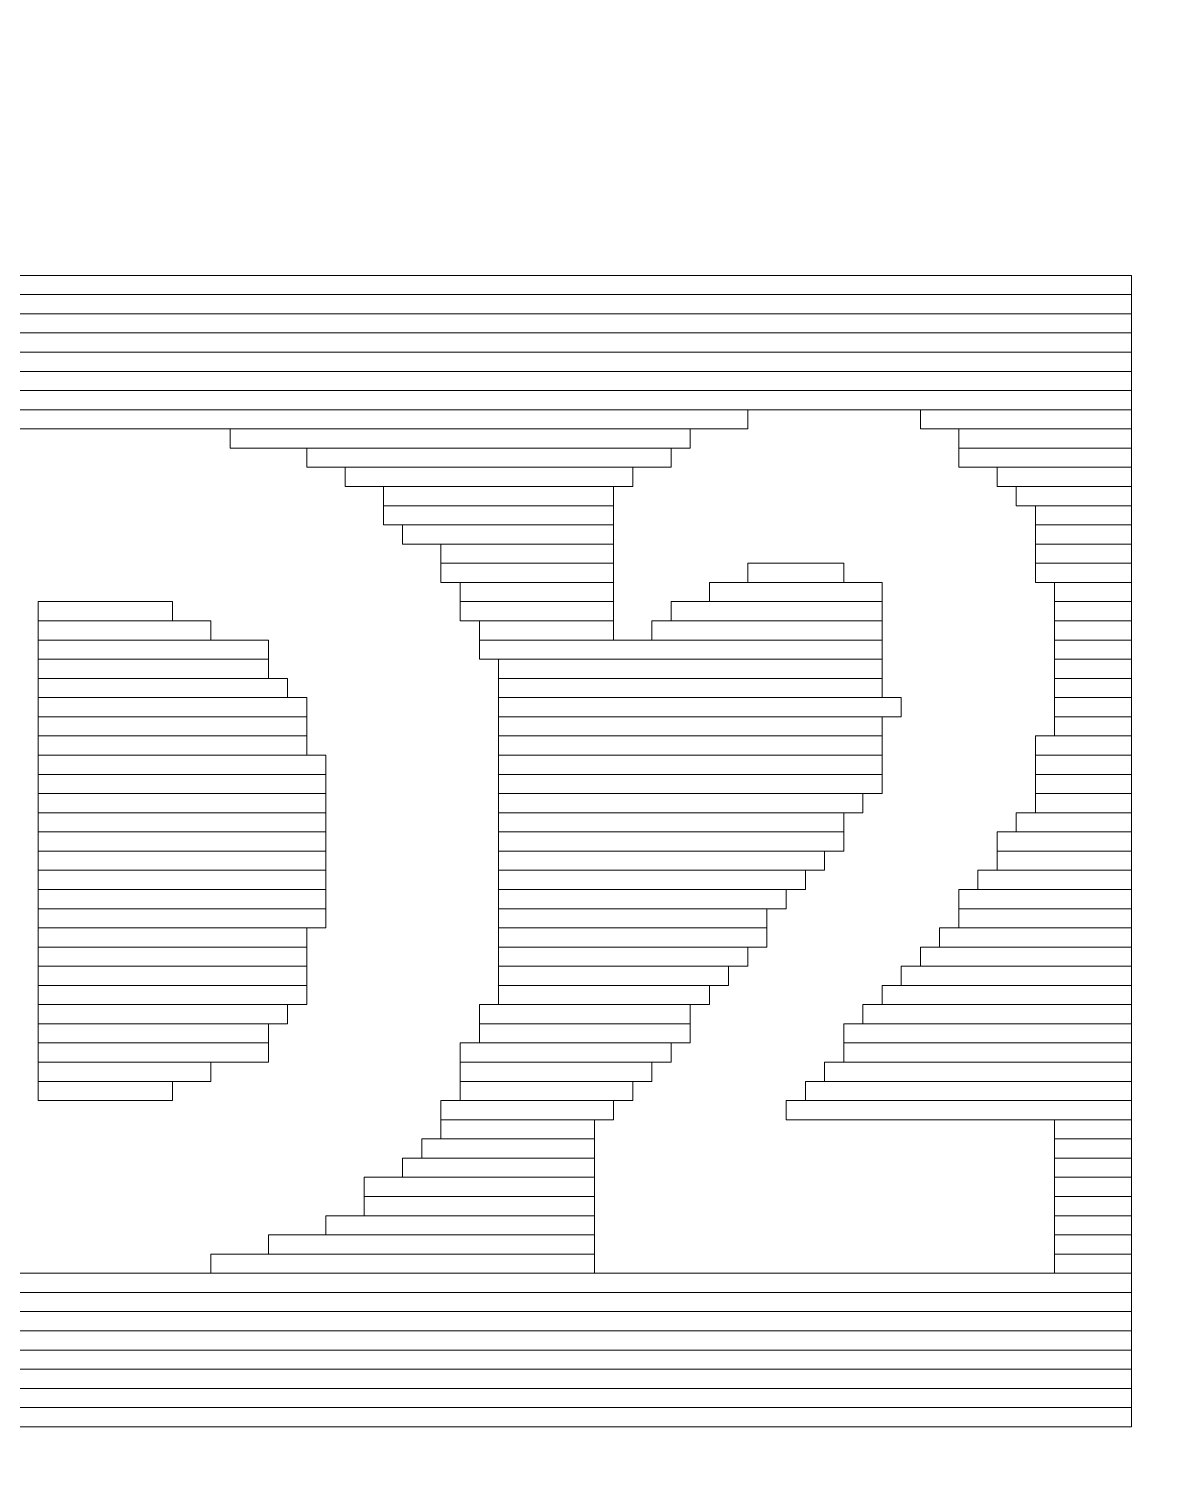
# Model space of a CAD drawing. Header units: millimetres. Extents: x -86 to 67, y -55 to 52.
# Drawn here: x -3.405 to -1.908, y -42.679 to -40.76 of the extents above; entities that cross this region are included whole.
import ezdxf

# ---------------------------------------------------------------- set-up
doc = ezdxf.new("R2010")
doc.units = ezdxf.units.MM
doc.header["$MEASUREMENT"] = 0
doc.layers.add('BG_OUTLINE', color=7, linetype='Continuous')
doc.layers.add('MA_PEN3', color=7, linetype='Continuous')

msp = doc.modelspace()

# ---------------------------------------------------------------- linework, layer by layer
at = {"layer": 'BG_OUTLINE', "color": 3, "lineweight": 9}
msp.add_open_spline([(-60.0926, 34.7331), (-60.0926, 34.7331), (63.7724, 34.7331), (63.7724, 34.7331), (63.7724, 34.7331), (64.585, 34.7336), (65.3646, 34.4113), (65.9396, 33.837), (65.9396, 33.837), (66.5146, 33.2627), (66.8379, 32.4797), (66.8384, 31.667), (66.8384, 31.667), (66.8384, 31.667), (66.8412, -52.28), (66.8412, -52.28), (66.8412, -52.28), (66.8412, -52.28), (66.8384, -52.1933), (66.8384, -52.1933), (66.8384, -52.1933), (66.8389, -53.006), (66.5166, -53.7856), (65.9424, -54.3606), (65.9424, -54.3606), (65.3681, -54.9356), (64.585, -55.2589), (63.7724, -55.2594), (63.7724, -55.2594), (63.7724, -55.2594), (-60.1869, -55.2594), (-60.1869, -55.2594), (-60.1869, -55.2594), (-60.1869, -55.2594), (-60.0853, -55.2518), (-60.0853, -55.2518), (-60.0853, -55.2518), (-60.8979, -55.2523), (-61.6775, -54.9299), (-62.2525, -54.3557), (-62.2525, -54.3557), (-62.8275, -53.7814), (-63.1508, -52.9984), (-63.1513, -52.1857), (-63.1513, -52.1857), (-63.1513, -52.1857), (-63.1587, 31.667), (-63.1587, 31.667), (-63.1587, 31.667), (-63.1592, 32.4797), (-62.8369, 33.2593), (-62.2626, 33.8343), (-62.2626, 33.8343), (-61.6883, 34.4093), (-60.9053, 34.7326), (-60.0926, 34.7331)], degree=3, knots=[0, 0, 0, 0, 0.071429, 0.071429, 0.071429, 0.071429, 0.142857, 0.142857, 0.142857, 0.142857, 0.214286, 0.214286, 0.214286, 0.214286, 0.285714, 0.285714, 0.285714, 0.285714, 0.357143, 0.357143, 0.357143, 0.357143, 0.428571, 0.428571, 0.428571, 0.428571, 0.5, 0.5, 0.5, 0.5, 0.571429, 0.571429, 0.571429, 0.571429, 0.642857, 0.642857, 0.642857, 0.642857, 0.714286, 0.714286, 0.714286, 0.714286, 0.785714, 0.785714, 0.785714, 0.785714, 0.857143, 0.857143, 0.857143, 0.857143, 0.928571, 0.928571, 0.928571, 0.928571, 1, 1, 1, 1], dxfattribs=at)
at = {"layer": 'MA_PEN3', "color": 5, "lineweight": 9}
for points in [[(-6.9993, -41.1116), (-6.9993, -41.1116), (-6.9993, -41.0862), (-6.9993, -41.0862), (-6.9993, -41.0862), (-6.9993, -41.0862), (-1.9447, -41.0862), (-1.9447, -41.0862), (-1.9447, -41.0862), (-1.9447, -41.0862), (-1.9447, -41.1116), (-1.9447, -41.1116), (-1.9447, -41.1116), (-1.9447, -41.1116), (-6.9993, -41.1116), (-6.9993, -41.1116)], [(-6.9993, -41.137), (-6.9993, -41.137), (-6.9993, -41.1116), (-6.9993, -41.1116), (-6.9993, -41.1116), (-6.9993, -41.1116), (-1.9447, -41.1116), (-1.9447, -41.1116), (-1.9447, -41.1116), (-1.9447, -41.1116), (-1.9447, -41.137), (-1.9447, -41.137), (-1.9447, -41.137), (-1.9447, -41.137), (-6.9993, -41.137), (-6.9993, -41.137)], [(-6.9993, -41.1624), (-6.9993, -41.1624), (-6.9993, -41.137), (-6.9993, -41.137), (-6.9993, -41.137), (-6.9993, -41.137), (-1.9447, -41.137), (-1.9447, -41.137), (-1.9447, -41.137), (-1.9447, -41.137), (-1.9447, -41.1624), (-1.9447, -41.1624), (-1.9447, -41.1624), (-1.9447, -41.1624), (-6.9993, -41.1624), (-6.9993, -41.1624)], [(-6.9993, -41.1878), (-6.9993, -41.1878), (-6.9993, -41.1624), (-6.9993, -41.1624), (-6.9993, -41.1624), (-6.9993, -41.1624), (-1.9447, -41.1624), (-1.9447, -41.1624), (-1.9447, -41.1624), (-1.9447, -41.1624), (-1.9447, -41.1878), (-1.9447, -41.1878), (-1.9447, -41.1878), (-1.9447, -41.1878), (-6.9993, -41.1878), (-6.9993, -41.1878)], [(-6.9993, -41.2132), (-6.9993, -41.2132), (-6.9993, -41.1878), (-6.9993, -41.1878), (-6.9993, -41.1878), (-6.9993, -41.1878), (-1.9447, -41.1878), (-1.9447, -41.1878), (-1.9447, -41.1878), (-1.9447, -41.1878), (-1.9447, -41.2132), (-1.9447, -41.2132), (-1.9447, -41.2132), (-1.9447, -41.2132), (-6.9993, -41.2132), (-6.9993, -41.2132)], [(-6.9993, -41.2386), (-6.9993, -41.2386), (-6.9993, -41.2132), (-6.9993, -41.2132), (-6.9993, -41.2132), (-6.9993, -41.2132), (-1.9447, -41.2132), (-1.9447, -41.2132), (-1.9447, -41.2132), (-1.9447, -41.2132), (-1.9447, -41.2386), (-1.9447, -41.2386), (-1.9447, -41.2386), (-1.9447, -41.2386), (-6.9993, -41.2386), (-6.9993, -41.2386)], [(-6.9993, -41.264), (-6.9993, -41.264), (-6.9993, -41.2386), (-6.9993, -41.2386), (-6.9993, -41.2386), (-6.9993, -41.2386), (-1.9447, -41.2386), (-1.9447, -41.2386), (-1.9447, -41.2386), (-1.9447, -41.2386), (-1.9447, -41.264), (-1.9447, -41.264), (-1.9447, -41.264), (-1.9447, -41.264), (-6.9993, -41.264), (-6.9993, -41.264)], [(-6.9993, -41.2894), (-6.9993, -41.2894), (-6.9993, -41.264), (-6.9993, -41.264), (-6.9993, -41.264), (-6.9993, -41.264), (-2.4527, -41.264), (-2.4527, -41.264), (-2.4527, -41.264), (-2.4527, -41.264), (-2.4527, -41.2894), (-2.4527, -41.2894), (-2.4527, -41.2894), (-2.4527, -41.2894), (-6.9993, -41.2894), (-6.9993, -41.2894)], [(-2.2241, -41.2894), (-2.2241, -41.2894), (-2.2241, -41.264), (-2.2241, -41.264), (-2.2241, -41.264), (-2.2241, -41.264), (-1.9447, -41.264), (-1.9447, -41.264), (-1.9447, -41.264), (-1.9447, -41.264), (-1.9447, -41.2894), (-1.9447, -41.2894), (-1.9447, -41.2894), (-1.9447, -41.2894), (-2.2241, -41.2894), (-2.2241, -41.2894)], [(-3.1385, -41.3148), (-3.1385, -41.3148), (-3.1385, -41.2894), (-3.1385, -41.2894), (-3.1385, -41.2894), (-3.1385, -41.2894), (-2.5289, -41.2894), (-2.5289, -41.2894), (-2.5289, -41.2894), (-2.5289, -41.2894), (-2.5289, -41.3148), (-2.5289, -41.3148), (-2.5289, -41.3148), (-2.5289, -41.3148), (-3.1385, -41.3148), (-3.1385, -41.3148)], [(-2.1733, -41.3148), (-2.1733, -41.3148), (-2.1733, -41.2894), (-2.1733, -41.2894), (-2.1733, -41.2894), (-2.1733, -41.2894), (-1.9447, -41.2894), (-1.9447, -41.2894), (-1.9447, -41.2894), (-1.9447, -41.2894), (-1.9447, -41.3148), (-1.9447, -41.3148), (-1.9447, -41.3148), (-1.9447, -41.3148), (-2.1733, -41.3148), (-2.1733, -41.3148)], [(-3.0369, -41.3402), (-3.0369, -41.3402), (-3.0369, -41.3148), (-3.0369, -41.3148), (-3.0369, -41.3148), (-3.0369, -41.3148), (-2.5543, -41.3148), (-2.5543, -41.3148), (-2.5543, -41.3148), (-2.5543, -41.3148), (-2.5543, -41.3402), (-2.5543, -41.3402), (-2.5543, -41.3402), (-2.5543, -41.3402), (-3.0369, -41.3402), (-3.0369, -41.3402)], [(-2.1733, -41.3402), (-2.1733, -41.3402), (-2.1733, -41.3148), (-2.1733, -41.3148), (-2.1733, -41.3148), (-2.1733, -41.3148), (-1.9447, -41.3148), (-1.9447, -41.3148), (-1.9447, -41.3148), (-1.9447, -41.3148), (-1.9447, -41.3402), (-1.9447, -41.3402), (-1.9447, -41.3402), (-1.9447, -41.3402), (-2.1733, -41.3402), (-2.1733, -41.3402)], [(-2.9861, -41.3656), (-2.9861, -41.3656), (-2.9861, -41.3402), (-2.9861, -41.3402), (-2.9861, -41.3402), (-2.9861, -41.3402), (-2.6051, -41.3402), (-2.6051, -41.3402), (-2.6051, -41.3402), (-2.6051, -41.3402), (-2.6051, -41.3656), (-2.6051, -41.3656), (-2.6051, -41.3656), (-2.6051, -41.3656), (-2.9861, -41.3656), (-2.9861, -41.3656)], [(-2.1225, -41.3656), (-2.1225, -41.3656), (-2.1225, -41.3402), (-2.1225, -41.3402), (-2.1225, -41.3402), (-2.1225, -41.3402), (-1.9447, -41.3402), (-1.9447, -41.3402), (-1.9447, -41.3402), (-1.9447, -41.3402), (-1.9447, -41.3656), (-1.9447, -41.3656), (-1.9447, -41.3656), (-1.9447, -41.3656), (-2.1225, -41.3656), (-2.1225, -41.3656)], [(-2.9353, -41.391), (-2.9353, -41.391), (-2.9353, -41.3656), (-2.9353, -41.3656), (-2.9353, -41.3656), (-2.9353, -41.3656), (-2.6305, -41.3656), (-2.6305, -41.3656), (-2.6305, -41.3656), (-2.6305, -41.3656), (-2.6305, -41.391), (-2.6305, -41.391), (-2.6305, -41.391), (-2.6305, -41.391), (-2.9353, -41.391), (-2.9353, -41.391)], [(-2.0971, -41.391), (-2.0971, -41.391), (-2.0971, -41.3656), (-2.0971, -41.3656), (-2.0971, -41.3656), (-2.0971, -41.3656), (-1.9447, -41.3656), (-1.9447, -41.3656), (-1.9447, -41.3656), (-1.9447, -41.3656), (-1.9447, -41.391), (-1.9447, -41.391), (-1.9447, -41.391), (-1.9447, -41.391), (-2.0971, -41.391), (-2.0971, -41.391)], [(-2.9353, -41.4164), (-2.9353, -41.4164), (-2.9353, -41.391), (-2.9353, -41.391), (-2.9353, -41.391), (-2.9353, -41.391), (-2.6305, -41.391), (-2.6305, -41.391), (-2.6305, -41.391), (-2.6305, -41.391), (-2.6305, -41.4164), (-2.6305, -41.4164), (-2.6305, -41.4164), (-2.6305, -41.4164), (-2.9353, -41.4164), (-2.9353, -41.4164)], [(-2.0717, -41.4164), (-2.0717, -41.4164), (-2.0717, -41.391), (-2.0717, -41.391), (-2.0717, -41.391), (-2.0717, -41.391), (-1.9447, -41.391), (-1.9447, -41.391), (-1.9447, -41.391), (-1.9447, -41.391), (-1.9447, -41.4164), (-1.9447, -41.4164), (-1.9447, -41.4164), (-1.9447, -41.4164), (-2.0717, -41.4164), (-2.0717, -41.4164)], [(-2.9099, -41.4418), (-2.9099, -41.4418), (-2.9099, -41.4164), (-2.9099, -41.4164), (-2.9099, -41.4164), (-2.9099, -41.4164), (-2.6305, -41.4164), (-2.6305, -41.4164), (-2.6305, -41.4164), (-2.6305, -41.4164), (-2.6305, -41.4418), (-2.6305, -41.4418), (-2.6305, -41.4418), (-2.6305, -41.4418), (-2.9099, -41.4418), (-2.9099, -41.4418)], [(-2.0717, -41.4418), (-2.0717, -41.4418), (-2.0717, -41.4164), (-2.0717, -41.4164), (-2.0717, -41.4164), (-2.0717, -41.4164), (-1.9447, -41.4164), (-1.9447, -41.4164), (-1.9447, -41.4164), (-1.9447, -41.4164), (-1.9447, -41.4418), (-1.9447, -41.4418), (-1.9447, -41.4418), (-1.9447, -41.4418), (-2.0717, -41.4418), (-2.0717, -41.4418)], [(-2.8591, -41.4672), (-2.8591, -41.4672), (-2.8591, -41.4418), (-2.8591, -41.4418), (-2.8591, -41.4418), (-2.8591, -41.4418), (-2.6305, -41.4418), (-2.6305, -41.4418), (-2.6305, -41.4418), (-2.6305, -41.4418), (-2.6305, -41.4672), (-2.6305, -41.4672), (-2.6305, -41.4672), (-2.6305, -41.4672), (-2.8591, -41.4672), (-2.8591, -41.4672)], [(-2.0717, -41.4672), (-2.0717, -41.4672), (-2.0717, -41.4418), (-2.0717, -41.4418), (-2.0717, -41.4418), (-2.0717, -41.4418), (-1.9447, -41.4418), (-1.9447, -41.4418), (-1.9447, -41.4418), (-1.9447, -41.4418), (-1.9447, -41.4672), (-1.9447, -41.4672), (-1.9447, -41.4672), (-1.9447, -41.4672), (-2.0717, -41.4672), (-2.0717, -41.4672)], [(-2.8591, -41.4926), (-2.8591, -41.4926), (-2.8591, -41.4672), (-2.8591, -41.4672), (-2.8591, -41.4672), (-2.8591, -41.4672), (-2.6305, -41.4672), (-2.6305, -41.4672), (-2.6305, -41.4672), (-2.6305, -41.4672), (-2.6305, -41.4926), (-2.6305, -41.4926), (-2.6305, -41.4926), (-2.6305, -41.4926), (-2.8591, -41.4926), (-2.8591, -41.4926)], [(-2.4527, -41.4926), (-2.4527, -41.4926), (-2.4527, -41.4672), (-2.4527, -41.4672), (-2.4527, -41.4672), (-2.4527, -41.4672), (-2.3257, -41.4672), (-2.3257, -41.4672), (-2.3257, -41.4672), (-2.3257, -41.4672), (-2.3257, -41.4926), (-2.3257, -41.4926), (-2.3257, -41.4926), (-2.3257, -41.4926), (-2.4527, -41.4926), (-2.4527, -41.4926)], [(-2.0717, -41.4926), (-2.0717, -41.4926), (-2.0717, -41.4672), (-2.0717, -41.4672), (-2.0717, -41.4672), (-2.0717, -41.4672), (-1.9447, -41.4672), (-1.9447, -41.4672), (-1.9447, -41.4672), (-1.9447, -41.4672), (-1.9447, -41.4926), (-1.9447, -41.4926), (-1.9447, -41.4926), (-1.9447, -41.4926), (-2.0717, -41.4926), (-2.0717, -41.4926)], [(-2.8337, -41.518), (-2.8337, -41.518), (-2.8337, -41.4926), (-2.8337, -41.4926), (-2.8337, -41.4926), (-2.8337, -41.4926), (-2.6305, -41.4926), (-2.6305, -41.4926), (-2.6305, -41.4926), (-2.6305, -41.4926), (-2.6305, -41.518), (-2.6305, -41.518), (-2.6305, -41.518), (-2.6305, -41.518), (-2.8337, -41.518), (-2.8337, -41.518)], [(-2.5035, -41.518), (-2.5035, -41.518), (-2.5035, -41.4926), (-2.5035, -41.4926), (-2.5035, -41.4926), (-2.5035, -41.4926), (-2.2749, -41.4926), (-2.2749, -41.4926), (-2.2749, -41.4926), (-2.2749, -41.4926), (-2.2749, -41.518), (-2.2749, -41.518), (-2.2749, -41.518), (-2.2749, -41.518), (-2.5035, -41.518), (-2.5035, -41.518)], [(-2.0463, -41.518), (-2.0463, -41.518), (-2.0463, -41.4926), (-2.0463, -41.4926), (-2.0463, -41.4926), (-2.0463, -41.4926), (-1.9447, -41.4926), (-1.9447, -41.4926), (-1.9447, -41.4926), (-1.9447, -41.4926), (-1.9447, -41.518), (-1.9447, -41.518), (-1.9447, -41.518), (-1.9447, -41.518), (-2.0463, -41.518), (-2.0463, -41.518)], [(-3.3925, -41.5434), (-3.3925, -41.5434), (-3.3925, -41.518), (-3.3925, -41.518), (-3.3925, -41.518), (-3.3925, -41.518), (-3.2147, -41.518), (-3.2147, -41.518), (-3.2147, -41.518), (-3.2147, -41.518), (-3.2147, -41.5434), (-3.2147, -41.5434), (-3.2147, -41.5434), (-3.2147, -41.5434), (-3.3925, -41.5434), (-3.3925, -41.5434)], [(-2.8337, -41.5434), (-2.8337, -41.5434), (-2.8337, -41.518), (-2.8337, -41.518), (-2.8337, -41.518), (-2.8337, -41.518), (-2.6305, -41.518), (-2.6305, -41.518), (-2.6305, -41.518), (-2.6305, -41.518), (-2.6305, -41.5434), (-2.6305, -41.5434), (-2.6305, -41.5434), (-2.6305, -41.5434), (-2.8337, -41.5434), (-2.8337, -41.5434)], [(-2.5543, -41.5434), (-2.5543, -41.5434), (-2.5543, -41.518), (-2.5543, -41.518), (-2.5543, -41.518), (-2.5543, -41.518), (-2.2749, -41.518), (-2.2749, -41.518), (-2.2749, -41.518), (-2.2749, -41.518), (-2.2749, -41.5434), (-2.2749, -41.5434), (-2.2749, -41.5434), (-2.2749, -41.5434), (-2.5543, -41.5434), (-2.5543, -41.5434)], [(-2.0463, -41.5434), (-2.0463, -41.5434), (-2.0463, -41.518), (-2.0463, -41.518), (-2.0463, -41.518), (-2.0463, -41.518), (-1.9447, -41.518), (-1.9447, -41.518), (-1.9447, -41.518), (-1.9447, -41.518), (-1.9447, -41.5434), (-1.9447, -41.5434), (-1.9447, -41.5434), (-1.9447, -41.5434), (-2.0463, -41.5434), (-2.0463, -41.5434)], [(-3.3925, -41.5688), (-3.3925, -41.5688), (-3.3925, -41.5434), (-3.3925, -41.5434), (-3.3925, -41.5434), (-3.3925, -41.5434), (-3.1639, -41.5434), (-3.1639, -41.5434), (-3.1639, -41.5434), (-3.1639, -41.5434), (-3.1639, -41.5688), (-3.1639, -41.5688), (-3.1639, -41.5688), (-3.1639, -41.5688), (-3.3925, -41.5688), (-3.3925, -41.5688)], [(-2.8083, -41.5688), (-2.8083, -41.5688), (-2.8083, -41.5434), (-2.8083, -41.5434), (-2.8083, -41.5434), (-2.8083, -41.5434), (-2.6305, -41.5434), (-2.6305, -41.5434), (-2.6305, -41.5434), (-2.6305, -41.5434), (-2.6305, -41.5688), (-2.6305, -41.5688), (-2.6305, -41.5688), (-2.6305, -41.5688), (-2.8083, -41.5688), (-2.8083, -41.5688)], [(-2.5797, -41.5688), (-2.5797, -41.5688), (-2.5797, -41.5434), (-2.5797, -41.5434), (-2.5797, -41.5434), (-2.5797, -41.5434), (-2.2749, -41.5434), (-2.2749, -41.5434), (-2.2749, -41.5434), (-2.2749, -41.5434), (-2.2749, -41.5688), (-2.2749, -41.5688), (-2.2749, -41.5688), (-2.2749, -41.5688), (-2.5797, -41.5688), (-2.5797, -41.5688)], [(-2.0463, -41.5688), (-2.0463, -41.5688), (-2.0463, -41.5434), (-2.0463, -41.5434), (-2.0463, -41.5434), (-2.0463, -41.5434), (-1.9447, -41.5434), (-1.9447, -41.5434), (-1.9447, -41.5434), (-1.9447, -41.5434), (-1.9447, -41.5688), (-1.9447, -41.5688), (-1.9447, -41.5688), (-1.9447, -41.5688), (-2.0463, -41.5688), (-2.0463, -41.5688)], [(-3.3925, -41.5942), (-3.3925, -41.5942), (-3.3925, -41.5688), (-3.3925, -41.5688), (-3.3925, -41.5688), (-3.3925, -41.5688), (-3.0877, -41.5688), (-3.0877, -41.5688), (-3.0877, -41.5688), (-3.0877, -41.5688), (-3.0877, -41.5942), (-3.0877, -41.5942), (-3.0877, -41.5942), (-3.0877, -41.5942), (-3.3925, -41.5942), (-3.3925, -41.5942)], [(-2.8083, -41.5942), (-2.8083, -41.5942), (-2.8083, -41.5688), (-2.8083, -41.5688), (-2.8083, -41.5688), (-2.8083, -41.5688), (-2.2749, -41.5688), (-2.2749, -41.5688), (-2.2749, -41.5688), (-2.2749, -41.5688), (-2.2749, -41.5942), (-2.2749, -41.5942), (-2.2749, -41.5942), (-2.2749, -41.5942), (-2.8083, -41.5942), (-2.8083, -41.5942)], [(-2.0463, -41.5942), (-2.0463, -41.5942), (-2.0463, -41.5688), (-2.0463, -41.5688), (-2.0463, -41.5688), (-2.0463, -41.5688), (-1.9447, -41.5688), (-1.9447, -41.5688), (-1.9447, -41.5688), (-1.9447, -41.5688), (-1.9447, -41.5942), (-1.9447, -41.5942), (-1.9447, -41.5942), (-1.9447, -41.5942), (-2.0463, -41.5942), (-2.0463, -41.5942)], [(-3.3925, -41.6196), (-3.3925, -41.6196), (-3.3925, -41.5942), (-3.3925, -41.5942), (-3.3925, -41.5942), (-3.3925, -41.5942), (-3.0877, -41.5942), (-3.0877, -41.5942), (-3.0877, -41.5942), (-3.0877, -41.5942), (-3.0877, -41.6196), (-3.0877, -41.6196), (-3.0877, -41.6196), (-3.0877, -41.6196), (-3.3925, -41.6196), (-3.3925, -41.6196)], [(-2.7829, -41.6196), (-2.7829, -41.6196), (-2.7829, -41.5942), (-2.7829, -41.5942), (-2.7829, -41.5942), (-2.7829, -41.5942), (-2.2749, -41.5942), (-2.2749, -41.5942), (-2.2749, -41.5942), (-2.2749, -41.5942), (-2.2749, -41.6196), (-2.2749, -41.6196), (-2.2749, -41.6196), (-2.2749, -41.6196), (-2.7829, -41.6196), (-2.7829, -41.6196)], [(-2.0463, -41.6196), (-2.0463, -41.6196), (-2.0463, -41.5942), (-2.0463, -41.5942), (-2.0463, -41.5942), (-2.0463, -41.5942), (-1.9447, -41.5942), (-1.9447, -41.5942), (-1.9447, -41.5942), (-1.9447, -41.5942), (-1.9447, -41.6196), (-1.9447, -41.6196), (-1.9447, -41.6196), (-1.9447, -41.6196), (-2.0463, -41.6196), (-2.0463, -41.6196)], [(-3.3925, -41.645), (-3.3925, -41.645), (-3.3925, -41.6196), (-3.3925, -41.6196), (-3.3925, -41.6196), (-3.3925, -41.6196), (-3.0623, -41.6196), (-3.0623, -41.6196), (-3.0623, -41.6196), (-3.0623, -41.6196), (-3.0623, -41.645), (-3.0623, -41.645), (-3.0623, -41.645), (-3.0623, -41.645), (-3.3925, -41.645), (-3.3925, -41.645)], [(-2.7829, -41.645), (-2.7829, -41.645), (-2.7829, -41.6196), (-2.7829, -41.6196), (-2.7829, -41.6196), (-2.7829, -41.6196), (-2.2749, -41.6196), (-2.2749, -41.6196), (-2.2749, -41.6196), (-2.2749, -41.6196), (-2.2749, -41.645), (-2.2749, -41.645), (-2.2749, -41.645), (-2.2749, -41.645), (-2.7829, -41.645), (-2.7829, -41.645)], [(-2.0463, -41.645), (-2.0463, -41.645), (-2.0463, -41.6196), (-2.0463, -41.6196), (-2.0463, -41.6196), (-2.0463, -41.6196), (-1.9447, -41.6196), (-1.9447, -41.6196), (-1.9447, -41.6196), (-1.9447, -41.6196), (-1.9447, -41.645), (-1.9447, -41.645), (-1.9447, -41.645), (-1.9447, -41.645), (-2.0463, -41.645), (-2.0463, -41.645)], [(-3.3925, -41.6704), (-3.3925, -41.6704), (-3.3925, -41.645), (-3.3925, -41.645), (-3.3925, -41.645), (-3.3925, -41.645), (-3.0369, -41.645), (-3.0369, -41.645), (-3.0369, -41.645), (-3.0369, -41.645), (-3.0369, -41.6704), (-3.0369, -41.6704), (-3.0369, -41.6704), (-3.0369, -41.6704), (-3.3925, -41.6704), (-3.3925, -41.6704)], [(-2.7829, -41.6704), (-2.7829, -41.6704), (-2.7829, -41.645), (-2.7829, -41.645), (-2.7829, -41.645), (-2.7829, -41.645), (-2.2495, -41.645), (-2.2495, -41.645), (-2.2495, -41.645), (-2.2495, -41.645), (-2.2495, -41.6704), (-2.2495, -41.6704), (-2.2495, -41.6704), (-2.2495, -41.6704), (-2.7829, -41.6704), (-2.7829, -41.6704)], [(-2.0463, -41.6704), (-2.0463, -41.6704), (-2.0463, -41.645), (-2.0463, -41.645), (-2.0463, -41.645), (-2.0463, -41.645), (-1.9447, -41.645), (-1.9447, -41.645), (-1.9447, -41.645), (-1.9447, -41.645), (-1.9447, -41.6704), (-1.9447, -41.6704), (-1.9447, -41.6704), (-1.9447, -41.6704), (-2.0463, -41.6704), (-2.0463, -41.6704)], [(-3.3925, -41.6958), (-3.3925, -41.6958), (-3.3925, -41.6704), (-3.3925, -41.6704), (-3.3925, -41.6704), (-3.3925, -41.6704), (-3.0369, -41.6704), (-3.0369, -41.6704), (-3.0369, -41.6704), (-3.0369, -41.6704), (-3.0369, -41.6958), (-3.0369, -41.6958), (-3.0369, -41.6958), (-3.0369, -41.6958), (-3.3925, -41.6958), (-3.3925, -41.6958)], [(-2.7829, -41.6958), (-2.7829, -41.6958), (-2.7829, -41.6704), (-2.7829, -41.6704), (-2.7829, -41.6704), (-2.7829, -41.6704), (-2.2749, -41.6704), (-2.2749, -41.6704), (-2.2749, -41.6704), (-2.2749, -41.6704), (-2.2749, -41.6958), (-2.2749, -41.6958), (-2.2749, -41.6958), (-2.2749, -41.6958), (-2.7829, -41.6958), (-2.7829, -41.6958)], [(-2.0463, -41.6958), (-2.0463, -41.6958), (-2.0463, -41.6704), (-2.0463, -41.6704), (-2.0463, -41.6704), (-2.0463, -41.6704), (-1.9447, -41.6704), (-1.9447, -41.6704), (-1.9447, -41.6704), (-1.9447, -41.6704), (-1.9447, -41.6958), (-1.9447, -41.6958), (-1.9447, -41.6958), (-1.9447, -41.6958), (-2.0463, -41.6958), (-2.0463, -41.6958)], [(-3.3925, -41.7212), (-3.3925, -41.7212), (-3.3925, -41.6958), (-3.3925, -41.6958), (-3.3925, -41.6958), (-3.3925, -41.6958), (-3.0369, -41.6958), (-3.0369, -41.6958), (-3.0369, -41.6958), (-3.0369, -41.6958), (-3.0369, -41.7212), (-3.0369, -41.7212), (-3.0369, -41.7212), (-3.0369, -41.7212), (-3.3925, -41.7212), (-3.3925, -41.7212)], [(-2.7829, -41.7212), (-2.7829, -41.7212), (-2.7829, -41.6958), (-2.7829, -41.6958), (-2.7829, -41.6958), (-2.7829, -41.6958), (-2.2749, -41.6958), (-2.2749, -41.6958), (-2.2749, -41.6958), (-2.2749, -41.6958), (-2.2749, -41.7212), (-2.2749, -41.7212), (-2.2749, -41.7212), (-2.2749, -41.7212), (-2.7829, -41.7212), (-2.7829, -41.7212)], [(-2.0717, -41.7212), (-2.0717, -41.7212), (-2.0717, -41.6958), (-2.0717, -41.6958), (-2.0717, -41.6958), (-2.0717, -41.6958), (-1.9447, -41.6958), (-1.9447, -41.6958), (-1.9447, -41.6958), (-1.9447, -41.6958), (-1.9447, -41.7212), (-1.9447, -41.7212), (-1.9447, -41.7212), (-1.9447, -41.7212), (-2.0717, -41.7212), (-2.0717, -41.7212)], [(-3.3925, -41.7466), (-3.3925, -41.7466), (-3.3925, -41.7212), (-3.3925, -41.7212), (-3.3925, -41.7212), (-3.3925, -41.7212), (-3.0115, -41.7212), (-3.0115, -41.7212), (-3.0115, -41.7212), (-3.0115, -41.7212), (-3.0115, -41.7466), (-3.0115, -41.7466), (-3.0115, -41.7466), (-3.0115, -41.7466), (-3.3925, -41.7466), (-3.3925, -41.7466)], [(-2.7829, -41.7466), (-2.7829, -41.7466), (-2.7829, -41.7212), (-2.7829, -41.7212), (-2.7829, -41.7212), (-2.7829, -41.7212), (-2.2749, -41.7212), (-2.2749, -41.7212), (-2.2749, -41.7212), (-2.2749, -41.7212), (-2.2749, -41.7466), (-2.2749, -41.7466), (-2.2749, -41.7466), (-2.2749, -41.7466), (-2.7829, -41.7466), (-2.7829, -41.7466)], [(-2.0717, -41.7466), (-2.0717, -41.7466), (-2.0717, -41.7212), (-2.0717, -41.7212), (-2.0717, -41.7212), (-2.0717, -41.7212), (-1.9447, -41.7212), (-1.9447, -41.7212), (-1.9447, -41.7212), (-1.9447, -41.7212), (-1.9447, -41.7466), (-1.9447, -41.7466), (-1.9447, -41.7466), (-1.9447, -41.7466), (-2.0717, -41.7466), (-2.0717, -41.7466)], [(-3.3925, -41.772), (-3.3925, -41.772), (-3.3925, -41.7466), (-3.3925, -41.7466), (-3.3925, -41.7466), (-3.3925, -41.7466), (-3.0115, -41.7466), (-3.0115, -41.7466), (-3.0115, -41.7466), (-3.0115, -41.7466), (-3.0115, -41.772), (-3.0115, -41.772), (-3.0115, -41.772), (-3.0115, -41.772), (-3.3925, -41.772), (-3.3925, -41.772)], [(-2.7829, -41.772), (-2.7829, -41.772), (-2.7829, -41.7466), (-2.7829, -41.7466), (-2.7829, -41.7466), (-2.7829, -41.7466), (-2.2749, -41.7466), (-2.2749, -41.7466), (-2.2749, -41.7466), (-2.2749, -41.7466), (-2.2749, -41.772), (-2.2749, -41.772), (-2.2749, -41.772), (-2.2749, -41.772), (-2.7829, -41.772), (-2.7829, -41.772)], [(-2.0717, -41.772), (-2.0717, -41.772), (-2.0717, -41.7466), (-2.0717, -41.7466), (-2.0717, -41.7466), (-2.0717, -41.7466), (-1.9447, -41.7466), (-1.9447, -41.7466), (-1.9447, -41.7466), (-1.9447, -41.7466), (-1.9447, -41.772), (-1.9447, -41.772), (-1.9447, -41.772), (-1.9447, -41.772), (-2.0717, -41.772), (-2.0717, -41.772)], [(-3.3925, -41.7974), (-3.3925, -41.7974), (-3.3925, -41.772), (-3.3925, -41.772), (-3.3925, -41.772), (-3.3925, -41.772), (-3.0115, -41.772), (-3.0115, -41.772), (-3.0115, -41.772), (-3.0115, -41.772), (-3.0115, -41.7974), (-3.0115, -41.7974), (-3.0115, -41.7974), (-3.0115, -41.7974), (-3.3925, -41.7974), (-3.3925, -41.7974)], [(-2.7829, -41.7974), (-2.7829, -41.7974), (-2.7829, -41.772), (-2.7829, -41.772), (-2.7829, -41.772), (-2.7829, -41.772), (-2.3003, -41.772), (-2.3003, -41.772), (-2.3003, -41.772), (-2.3003, -41.772), (-2.3003, -41.7974), (-2.3003, -41.7974), (-2.3003, -41.7974), (-2.3003, -41.7974), (-2.7829, -41.7974), (-2.7829, -41.7974)], [(-2.0717, -41.7974), (-2.0717, -41.7974), (-2.0717, -41.772), (-2.0717, -41.772), (-2.0717, -41.772), (-2.0717, -41.772), (-1.9447, -41.772), (-1.9447, -41.772), (-1.9447, -41.772), (-1.9447, -41.772), (-1.9447, -41.7974), (-1.9447, -41.7974), (-1.9447, -41.7974), (-1.9447, -41.7974), (-2.0717, -41.7974), (-2.0717, -41.7974)], [(-3.3925, -41.8228), (-3.3925, -41.8228), (-3.3925, -41.7974), (-3.3925, -41.7974), (-3.3925, -41.7974), (-3.3925, -41.7974), (-3.0115, -41.7974), (-3.0115, -41.7974), (-3.0115, -41.7974), (-3.0115, -41.7974), (-3.0115, -41.8228), (-3.0115, -41.8228), (-3.0115, -41.8228), (-3.0115, -41.8228), (-3.3925, -41.8228), (-3.3925, -41.8228)], [(-2.7829, -41.8228), (-2.7829, -41.8228), (-2.7829, -41.7974), (-2.7829, -41.7974), (-2.7829, -41.7974), (-2.7829, -41.7974), (-2.3257, -41.7974), (-2.3257, -41.7974), (-2.3257, -41.7974), (-2.3257, -41.7974), (-2.3257, -41.8228), (-2.3257, -41.8228), (-2.3257, -41.8228), (-2.3257, -41.8228), (-2.7829, -41.8228), (-2.7829, -41.8228)], [(-2.0971, -41.8228), (-2.0971, -41.8228), (-2.0971, -41.7974), (-2.0971, -41.7974), (-2.0971, -41.7974), (-2.0971, -41.7974), (-1.9447, -41.7974), (-1.9447, -41.7974), (-1.9447, -41.7974), (-1.9447, -41.7974), (-1.9447, -41.8228), (-1.9447, -41.8228), (-1.9447, -41.8228), (-1.9447, -41.8228), (-2.0971, -41.8228), (-2.0971, -41.8228)], [(-3.3925, -41.8482), (-3.3925, -41.8482), (-3.3925, -41.8228), (-3.3925, -41.8228), (-3.3925, -41.8228), (-3.3925, -41.8228), (-3.0115, -41.8228), (-3.0115, -41.8228), (-3.0115, -41.8228), (-3.0115, -41.8228), (-3.0115, -41.8482), (-3.0115, -41.8482), (-3.0115, -41.8482), (-3.0115, -41.8482), (-3.3925, -41.8482), (-3.3925, -41.8482)], [(-2.7829, -41.8482), (-2.7829, -41.8482), (-2.7829, -41.8228), (-2.7829, -41.8228), (-2.7829, -41.8228), (-2.7829, -41.8228), (-2.3257, -41.8228), (-2.3257, -41.8228), (-2.3257, -41.8228), (-2.3257, -41.8228), (-2.3257, -41.8482), (-2.3257, -41.8482), (-2.3257, -41.8482), (-2.3257, -41.8482), (-2.7829, -41.8482), (-2.7829, -41.8482)], [(-2.1225, -41.8482), (-2.1225, -41.8482), (-2.1225, -41.8228), (-2.1225, -41.8228), (-2.1225, -41.8228), (-2.1225, -41.8228), (-1.9447, -41.8228), (-1.9447, -41.8228), (-1.9447, -41.8228), (-1.9447, -41.8228), (-1.9447, -41.8482), (-1.9447, -41.8482), (-1.9447, -41.8482), (-1.9447, -41.8482), (-2.1225, -41.8482), (-2.1225, -41.8482)], [(-3.3925, -41.8736), (-3.3925, -41.8736), (-3.3925, -41.8482), (-3.3925, -41.8482), (-3.3925, -41.8482), (-3.3925, -41.8482), (-3.0115, -41.8482), (-3.0115, -41.8482), (-3.0115, -41.8482), (-3.0115, -41.8482), (-3.0115, -41.8736), (-3.0115, -41.8736), (-3.0115, -41.8736), (-3.0115, -41.8736), (-3.3925, -41.8736), (-3.3925, -41.8736)], [(-2.7829, -41.8736), (-2.7829, -41.8736), (-2.7829, -41.8482), (-2.7829, -41.8482), (-2.7829, -41.8482), (-2.7829, -41.8482), (-2.3511, -41.8482), (-2.3511, -41.8482), (-2.3511, -41.8482), (-2.3511, -41.8482), (-2.3511, -41.8736), (-2.3511, -41.8736), (-2.3511, -41.8736), (-2.3511, -41.8736), (-2.7829, -41.8736), (-2.7829, -41.8736)], [(-2.1225, -41.8736), (-2.1225, -41.8736), (-2.1225, -41.8482), (-2.1225, -41.8482), (-2.1225, -41.8482), (-2.1225, -41.8482), (-1.9447, -41.8482), (-1.9447, -41.8482), (-1.9447, -41.8482), (-1.9447, -41.8482), (-1.9447, -41.8736), (-1.9447, -41.8736), (-1.9447, -41.8736), (-1.9447, -41.8736), (-2.1225, -41.8736), (-2.1225, -41.8736)], [(-3.3925, -41.899), (-3.3925, -41.899), (-3.3925, -41.8736), (-3.3925, -41.8736), (-3.3925, -41.8736), (-3.3925, -41.8736), (-3.0115, -41.8736), (-3.0115, -41.8736), (-3.0115, -41.8736), (-3.0115, -41.8736), (-3.0115, -41.899), (-3.0115, -41.899), (-3.0115, -41.899), (-3.0115, -41.899), (-3.3925, -41.899), (-3.3925, -41.899)], [(-2.7829, -41.899), (-2.7829, -41.899), (-2.7829, -41.8736), (-2.7829, -41.8736), (-2.7829, -41.8736), (-2.7829, -41.8736), (-2.3765, -41.8736), (-2.3765, -41.8736), (-2.3765, -41.8736), (-2.3765, -41.8736), (-2.3765, -41.899), (-2.3765, -41.899), (-2.3765, -41.899), (-2.3765, -41.899), (-2.7829, -41.899), (-2.7829, -41.899)], [(-2.1479, -41.899), (-2.1479, -41.899), (-2.1479, -41.8736), (-2.1479, -41.8736), (-2.1479, -41.8736), (-2.1479, -41.8736), (-1.9447, -41.8736), (-1.9447, -41.8736), (-1.9447, -41.8736), (-1.9447, -41.8736), (-1.9447, -41.899), (-1.9447, -41.899), (-1.9447, -41.899), (-1.9447, -41.899), (-2.1479, -41.899), (-2.1479, -41.899)], [(-3.3925, -41.9244), (-3.3925, -41.9244), (-3.3925, -41.899), (-3.3925, -41.899), (-3.3925, -41.899), (-3.3925, -41.899), (-3.0115, -41.899), (-3.0115, -41.899), (-3.0115, -41.899), (-3.0115, -41.899), (-3.0115, -41.9244), (-3.0115, -41.9244), (-3.0115, -41.9244), (-3.0115, -41.9244), (-3.3925, -41.9244), (-3.3925, -41.9244)], [(-2.7829, -41.9244), (-2.7829, -41.9244), (-2.7829, -41.899), (-2.7829, -41.899), (-2.7829, -41.899), (-2.7829, -41.899), (-2.4019, -41.899), (-2.4019, -41.899), (-2.4019, -41.899), (-2.4019, -41.899), (-2.4019, -41.9244), (-2.4019, -41.9244), (-2.4019, -41.9244), (-2.4019, -41.9244), (-2.7829, -41.9244), (-2.7829, -41.9244)], [(-2.1733, -41.9244), (-2.1733, -41.9244), (-2.1733, -41.899), (-2.1733, -41.899), (-2.1733, -41.899), (-2.1733, -41.899), (-1.9447, -41.899), (-1.9447, -41.899), (-1.9447, -41.899), (-1.9447, -41.899), (-1.9447, -41.9244), (-1.9447, -41.9244), (-1.9447, -41.9244), (-1.9447, -41.9244), (-2.1733, -41.9244), (-2.1733, -41.9244)], [(-3.3925, -41.9498), (-3.3925, -41.9498), (-3.3925, -41.9244), (-3.3925, -41.9244), (-3.3925, -41.9244), (-3.3925, -41.9244), (-3.0115, -41.9244), (-3.0115, -41.9244), (-3.0115, -41.9244), (-3.0115, -41.9244), (-3.0115, -41.9498), (-3.0115, -41.9498), (-3.0115, -41.9498), (-3.0115, -41.9498), (-3.3925, -41.9498), (-3.3925, -41.9498)], [(-2.7829, -41.9498), (-2.7829, -41.9498), (-2.7829, -41.9244), (-2.7829, -41.9244), (-2.7829, -41.9244), (-2.7829, -41.9244), (-2.4273, -41.9244), (-2.4273, -41.9244), (-2.4273, -41.9244), (-2.4273, -41.9244), (-2.4273, -41.9498), (-2.4273, -41.9498), (-2.4273, -41.9498), (-2.4273, -41.9498), (-2.7829, -41.9498), (-2.7829, -41.9498)], [(-2.1733, -41.9498), (-2.1733, -41.9498), (-2.1733, -41.9244), (-2.1733, -41.9244), (-2.1733, -41.9244), (-2.1733, -41.9244), (-1.9447, -41.9244), (-1.9447, -41.9244), (-1.9447, -41.9244), (-1.9447, -41.9244), (-1.9447, -41.9498), (-1.9447, -41.9498), (-1.9447, -41.9498), (-1.9447, -41.9498), (-2.1733, -41.9498), (-2.1733, -41.9498)], [(-3.3925, -41.9752), (-3.3925, -41.9752), (-3.3925, -41.9498), (-3.3925, -41.9498), (-3.3925, -41.9498), (-3.3925, -41.9498), (-3.0369, -41.9498), (-3.0369, -41.9498), (-3.0369, -41.9498), (-3.0369, -41.9498), (-3.0369, -41.9752), (-3.0369, -41.9752), (-3.0369, -41.9752), (-3.0369, -41.9752), (-3.3925, -41.9752), (-3.3925, -41.9752)], [(-2.7829, -41.9752), (-2.7829, -41.9752), (-2.7829, -41.9498), (-2.7829, -41.9498), (-2.7829, -41.9498), (-2.7829, -41.9498), (-2.4273, -41.9498), (-2.4273, -41.9498), (-2.4273, -41.9498), (-2.4273, -41.9498), (-2.4273, -41.9752), (-2.4273, -41.9752), (-2.4273, -41.9752), (-2.4273, -41.9752), (-2.7829, -41.9752), (-2.7829, -41.9752)], [(-2.1987, -41.9752), (-2.1987, -41.9752), (-2.1987, -41.9498), (-2.1987, -41.9498), (-2.1987, -41.9498), (-2.1987, -41.9498), (-1.9447, -41.9498), (-1.9447, -41.9498), (-1.9447, -41.9498), (-1.9447, -41.9498), (-1.9447, -41.9752), (-1.9447, -41.9752), (-1.9447, -41.9752), (-1.9447, -41.9752), (-2.1987, -41.9752), (-2.1987, -41.9752)], [(-3.3925, -42.0006), (-3.3925, -42.0006), (-3.3925, -41.9752), (-3.3925, -41.9752), (-3.3925, -41.9752), (-3.3925, -41.9752), (-3.0369, -41.9752), (-3.0369, -41.9752), (-3.0369, -41.9752), (-3.0369, -41.9752), (-3.0369, -42.0006), (-3.0369, -42.0006), (-3.0369, -42.0006), (-3.0369, -42.0006), (-3.3925, -42.0006), (-3.3925, -42.0006)], [(-2.7829, -42.0006), (-2.7829, -42.0006), (-2.7829, -41.9752), (-2.7829, -41.9752), (-2.7829, -41.9752), (-2.7829, -41.9752), (-2.4527, -41.9752), (-2.4527, -41.9752), (-2.4527, -41.9752), (-2.4527, -41.9752), (-2.4527, -42.0006), (-2.4527, -42.0006), (-2.4527, -42.0006), (-2.4527, -42.0006), (-2.7829, -42.0006), (-2.7829, -42.0006)], [(-2.2241, -42.0006), (-2.2241, -42.0006), (-2.2241, -41.9752), (-2.2241, -41.9752), (-2.2241, -41.9752), (-2.2241, -41.9752), (-1.9447, -41.9752), (-1.9447, -41.9752), (-1.9447, -41.9752), (-1.9447, -41.9752), (-1.9447, -42.0006), (-1.9447, -42.0006), (-1.9447, -42.0006), (-1.9447, -42.0006), (-2.2241, -42.0006), (-2.2241, -42.0006)], [(-3.3925, -42.026), (-3.3925, -42.026), (-3.3925, -42.0006), (-3.3925, -42.0006), (-3.3925, -42.0006), (-3.3925, -42.0006), (-3.0369, -42.0006), (-3.0369, -42.0006), (-3.0369, -42.0006), (-3.0369, -42.0006), (-3.0369, -42.026), (-3.0369, -42.026), (-3.0369, -42.026), (-3.0369, -42.026), (-3.3925, -42.026), (-3.3925, -42.026)], [(-2.7829, -42.026), (-2.7829, -42.026), (-2.7829, -42.0006), (-2.7829, -42.0006), (-2.7829, -42.0006), (-2.7829, -42.0006), (-2.4781, -42.0006), (-2.4781, -42.0006), (-2.4781, -42.0006), (-2.4781, -42.0006), (-2.4781, -42.026), (-2.4781, -42.026), (-2.4781, -42.026), (-2.4781, -42.026), (-2.7829, -42.026), (-2.7829, -42.026)], [(-2.2495, -42.026), (-2.2495, -42.026), (-2.2495, -42.0006), (-2.2495, -42.0006), (-2.2495, -42.0006), (-2.2495, -42.0006), (-1.9447, -42.0006), (-1.9447, -42.0006), (-1.9447, -42.0006), (-1.9447, -42.0006), (-1.9447, -42.026), (-1.9447, -42.026), (-1.9447, -42.026), (-1.9447, -42.026), (-2.2495, -42.026), (-2.2495, -42.026)], [(-3.3925, -42.0514), (-3.3925, -42.0514), (-3.3925, -42.026), (-3.3925, -42.026), (-3.3925, -42.026), (-3.3925, -42.026), (-3.0369, -42.026), (-3.0369, -42.026), (-3.0369, -42.026), (-3.0369, -42.026), (-3.0369, -42.0514), (-3.0369, -42.0514), (-3.0369, -42.0514), (-3.0369, -42.0514), (-3.3925, -42.0514), (-3.3925, -42.0514)], [(-2.7829, -42.0514), (-2.7829, -42.0514), (-2.7829, -42.026), (-2.7829, -42.026), (-2.7829, -42.026), (-2.7829, -42.026), (-2.5035, -42.026), (-2.5035, -42.026), (-2.5035, -42.026), (-2.5035, -42.026), (-2.5035, -42.0514), (-2.5035, -42.0514), (-2.5035, -42.0514), (-2.5035, -42.0514), (-2.7829, -42.0514), (-2.7829, -42.0514)], [(-2.2749, -42.0514), (-2.2749, -42.0514), (-2.2749, -42.026), (-2.2749, -42.026), (-2.2749, -42.026), (-2.2749, -42.026), (-1.9447, -42.026), (-1.9447, -42.026), (-1.9447, -42.026), (-1.9447, -42.026), (-1.9447, -42.0514), (-1.9447, -42.0514), (-1.9447, -42.0514), (-1.9447, -42.0514), (-2.2749, -42.0514), (-2.2749, -42.0514)], [(-3.3925, -42.0768), (-3.3925, -42.0768), (-3.3925, -42.0514), (-3.3925, -42.0514), (-3.3925, -42.0514), (-3.3925, -42.0514), (-3.0623, -42.0514), (-3.0623, -42.0514), (-3.0623, -42.0514), (-3.0623, -42.0514), (-3.0623, -42.0768), (-3.0623, -42.0768), (-3.0623, -42.0768), (-3.0623, -42.0768), (-3.3925, -42.0768), (-3.3925, -42.0768)], [(-2.8083, -42.0768), (-2.8083, -42.0768), (-2.8083, -42.0514), (-2.8083, -42.0514), (-2.8083, -42.0514), (-2.8083, -42.0514), (-2.5289, -42.0514), (-2.5289, -42.0514), (-2.5289, -42.0514), (-2.5289, -42.0514), (-2.5289, -42.0768), (-2.5289, -42.0768), (-2.5289, -42.0768), (-2.5289, -42.0768), (-2.8083, -42.0768), (-2.8083, -42.0768)], [(-2.3003, -42.0768), (-2.3003, -42.0768), (-2.3003, -42.0514), (-2.3003, -42.0514), (-2.3003, -42.0514), (-2.3003, -42.0514), (-1.9447, -42.0514), (-1.9447, -42.0514), (-1.9447, -42.0514), (-1.9447, -42.0514), (-1.9447, -42.0768), (-1.9447, -42.0768), (-1.9447, -42.0768), (-1.9447, -42.0768), (-2.3003, -42.0768), (-2.3003, -42.0768)], [(-3.3925, -42.1022), (-3.3925, -42.1022), (-3.3925, -42.0768), (-3.3925, -42.0768), (-3.3925, -42.0768), (-3.3925, -42.0768), (-3.0877, -42.0768), (-3.0877, -42.0768), (-3.0877, -42.0768), (-3.0877, -42.0768), (-3.0877, -42.1022), (-3.0877, -42.1022), (-3.0877, -42.1022), (-3.0877, -42.1022), (-3.3925, -42.1022), (-3.3925, -42.1022)], [(-2.8083, -42.1022), (-2.8083, -42.1022), (-2.8083, -42.0768), (-2.8083, -42.0768), (-2.8083, -42.0768), (-2.8083, -42.0768), (-2.5289, -42.0768), (-2.5289, -42.0768), (-2.5289, -42.0768), (-2.5289, -42.0768), (-2.5289, -42.1022), (-2.5289, -42.1022), (-2.5289, -42.1022), (-2.5289, -42.1022), (-2.8083, -42.1022), (-2.8083, -42.1022)], [(-2.3257, -42.1022), (-2.3257, -42.1022), (-2.3257, -42.0768), (-2.3257, -42.0768), (-2.3257, -42.0768), (-2.3257, -42.0768), (-1.9447, -42.0768), (-1.9447, -42.0768), (-1.9447, -42.0768), (-1.9447, -42.0768), (-1.9447, -42.1022), (-1.9447, -42.1022), (-1.9447, -42.1022), (-1.9447, -42.1022), (-2.3257, -42.1022), (-2.3257, -42.1022)], [(-3.3925, -42.1276), (-3.3925, -42.1276), (-3.3925, -42.1022), (-3.3925, -42.1022), (-3.3925, -42.1022), (-3.3925, -42.1022), (-3.0877, -42.1022), (-3.0877, -42.1022), (-3.0877, -42.1022), (-3.0877, -42.1022), (-3.0877, -42.1276), (-3.0877, -42.1276), (-3.0877, -42.1276), (-3.0877, -42.1276), (-3.3925, -42.1276), (-3.3925, -42.1276)], [(-2.8337, -42.1276), (-2.8337, -42.1276), (-2.8337, -42.1022), (-2.8337, -42.1022), (-2.8337, -42.1022), (-2.8337, -42.1022), (-2.5543, -42.1022), (-2.5543, -42.1022), (-2.5543, -42.1022), (-2.5543, -42.1022), (-2.5543, -42.1276), (-2.5543, -42.1276), (-2.5543, -42.1276), (-2.5543, -42.1276), (-2.8337, -42.1276), (-2.8337, -42.1276)], [(-2.3257, -42.1276), (-2.3257, -42.1276), (-2.3257, -42.1022), (-2.3257, -42.1022), (-2.3257, -42.1022), (-2.3257, -42.1022), (-1.9447, -42.1022), (-1.9447, -42.1022), (-1.9447, -42.1022), (-1.9447, -42.1022), (-1.9447, -42.1276), (-1.9447, -42.1276), (-1.9447, -42.1276), (-1.9447, -42.1276), (-2.3257, -42.1276), (-2.3257, -42.1276)], [(-3.3925, -42.153), (-3.3925, -42.153), (-3.3925, -42.1276), (-3.3925, -42.1276), (-3.3925, -42.1276), (-3.3925, -42.1276), (-3.1639, -42.1276), (-3.1639, -42.1276), (-3.1639, -42.1276), (-3.1639, -42.1276), (-3.1639, -42.153), (-3.1639, -42.153), (-3.1639, -42.153), (-3.1639, -42.153), (-3.3925, -42.153), (-3.3925, -42.153)], [(-2.8337, -42.153), (-2.8337, -42.153), (-2.8337, -42.1276), (-2.8337, -42.1276), (-2.8337, -42.1276), (-2.8337, -42.1276), (-2.5797, -42.1276), (-2.5797, -42.1276), (-2.5797, -42.1276), (-2.5797, -42.1276), (-2.5797, -42.153), (-2.5797, -42.153), (-2.5797, -42.153), (-2.5797, -42.153), (-2.8337, -42.153), (-2.8337, -42.153)], [(-2.3511, -42.153), (-2.3511, -42.153), (-2.3511, -42.1276), (-2.3511, -42.1276), (-2.3511, -42.1276), (-2.3511, -42.1276), (-1.9447, -42.1276), (-1.9447, -42.1276), (-1.9447, -42.1276), (-1.9447, -42.1276), (-1.9447, -42.153), (-1.9447, -42.153), (-1.9447, -42.153), (-1.9447, -42.153), (-2.3511, -42.153), (-2.3511, -42.153)], [(-3.3925, -42.1784), (-3.3925, -42.1784), (-3.3925, -42.153), (-3.3925, -42.153), (-3.3925, -42.153), (-3.3925, -42.153), (-3.2147, -42.153), (-3.2147, -42.153), (-3.2147, -42.153), (-3.2147, -42.153), (-3.2147, -42.1784), (-3.2147, -42.1784), (-3.2147, -42.1784), (-3.2147, -42.1784), (-3.3925, -42.1784), (-3.3925, -42.1784)], [(-2.8337, -42.1784), (-2.8337, -42.1784), (-2.8337, -42.153), (-2.8337, -42.153), (-2.8337, -42.153), (-2.8337, -42.153), (-2.6051, -42.153), (-2.6051, -42.153), (-2.6051, -42.153), (-2.6051, -42.153), (-2.6051, -42.1784), (-2.6051, -42.1784), (-2.6051, -42.1784), (-2.6051, -42.1784), (-2.8337, -42.1784), (-2.8337, -42.1784)], [(-2.3765, -42.1784), (-2.3765, -42.1784), (-2.3765, -42.153), (-2.3765, -42.153), (-2.3765, -42.153), (-2.3765, -42.153), (-1.9447, -42.153), (-1.9447, -42.153), (-1.9447, -42.153), (-1.9447, -42.153), (-1.9447, -42.1784), (-1.9447, -42.1784), (-1.9447, -42.1784), (-1.9447, -42.1784), (-2.3765, -42.1784), (-2.3765, -42.1784)], [(-2.8591, -42.2038), (-2.8591, -42.2038), (-2.8591, -42.1784), (-2.8591, -42.1784), (-2.8591, -42.1784), (-2.8591, -42.1784), (-2.6305, -42.1784), (-2.6305, -42.1784), (-2.6305, -42.1784), (-2.6305, -42.1784), (-2.6305, -42.2038), (-2.6305, -42.2038), (-2.6305, -42.2038), (-2.6305, -42.2038), (-2.8591, -42.2038), (-2.8591, -42.2038)], [(-2.4019, -42.2038), (-2.4019, -42.2038), (-2.4019, -42.1784), (-2.4019, -42.1784), (-2.4019, -42.1784), (-2.4019, -42.1784), (-1.9447, -42.1784), (-1.9447, -42.1784), (-1.9447, -42.1784), (-1.9447, -42.1784), (-1.9447, -42.2038), (-1.9447, -42.2038), (-1.9447, -42.2038), (-1.9447, -42.2038), (-2.4019, -42.2038), (-2.4019, -42.2038)], [(-2.8591, -42.2292), (-2.8591, -42.2292), (-2.8591, -42.2038), (-2.8591, -42.2038), (-2.8591, -42.2038), (-2.8591, -42.2038), (-2.6559, -42.2038), (-2.6559, -42.2038), (-2.6559, -42.2038), (-2.6559, -42.2038), (-2.6559, -42.2292), (-2.6559, -42.2292), (-2.6559, -42.2292), (-2.6559, -42.2292), (-2.8591, -42.2292), (-2.8591, -42.2292)], [(-2.0463, -42.2292), (-2.0463, -42.2292), (-2.0463, -42.2038), (-2.0463, -42.2038), (-2.0463, -42.2038), (-2.0463, -42.2038), (-1.9447, -42.2038), (-1.9447, -42.2038), (-1.9447, -42.2038), (-1.9447, -42.2038), (-1.9447, -42.2292), (-1.9447, -42.2292), (-1.9447, -42.2292), (-1.9447, -42.2292), (-2.0463, -42.2292), (-2.0463, -42.2292)], [(-2.8845, -42.2546), (-2.8845, -42.2546), (-2.8845, -42.2292), (-2.8845, -42.2292), (-2.8845, -42.2292), (-2.8845, -42.2292), (-2.6559, -42.2292), (-2.6559, -42.2292), (-2.6559, -42.2292), (-2.6559, -42.2292), (-2.6559, -42.2546), (-2.6559, -42.2546), (-2.6559, -42.2546), (-2.6559, -42.2546), (-2.8845, -42.2546), (-2.8845, -42.2546)], [(-2.0463, -42.2546), (-2.0463, -42.2546), (-2.0463, -42.2292), (-2.0463, -42.2292), (-2.0463, -42.2292), (-2.0463, -42.2292), (-1.9447, -42.2292), (-1.9447, -42.2292), (-1.9447, -42.2292), (-1.9447, -42.2292), (-1.9447, -42.2546), (-1.9447, -42.2546), (-1.9447, -42.2546), (-1.9447, -42.2546), (-2.0463, -42.2546), (-2.0463, -42.2546)], [(-2.9099, -42.28), (-2.9099, -42.28), (-2.9099, -42.2546), (-2.9099, -42.2546), (-2.9099, -42.2546), (-2.9099, -42.2546), (-2.6559, -42.2546), (-2.6559, -42.2546), (-2.6559, -42.2546), (-2.6559, -42.2546), (-2.6559, -42.28), (-2.6559, -42.28), (-2.6559, -42.28), (-2.6559, -42.28), (-2.9099, -42.28), (-2.9099, -42.28)], [(-2.0463, -42.28), (-2.0463, -42.28), (-2.0463, -42.2546), (-2.0463, -42.2546), (-2.0463, -42.2546), (-2.0463, -42.2546), (-1.9447, -42.2546), (-1.9447, -42.2546), (-1.9447, -42.2546), (-1.9447, -42.2546), (-1.9447, -42.28), (-1.9447, -42.28), (-1.9447, -42.28), (-1.9447, -42.28), (-2.0463, -42.28), (-2.0463, -42.28)], [(-2.9607, -42.3054), (-2.9607, -42.3054), (-2.9607, -42.28), (-2.9607, -42.28), (-2.9607, -42.28), (-2.9607, -42.28), (-2.6559, -42.28), (-2.6559, -42.28), (-2.6559, -42.28), (-2.6559, -42.28), (-2.6559, -42.3054), (-2.6559, -42.3054), (-2.6559, -42.3054), (-2.6559, -42.3054), (-2.9607, -42.3054), (-2.9607, -42.3054)], [(-2.0463, -42.3054), (-2.0463, -42.3054), (-2.0463, -42.28), (-2.0463, -42.28), (-2.0463, -42.28), (-2.0463, -42.28), (-1.9447, -42.28), (-1.9447, -42.28), (-1.9447, -42.28), (-1.9447, -42.28), (-1.9447, -42.3054), (-1.9447, -42.3054), (-1.9447, -42.3054), (-1.9447, -42.3054), (-2.0463, -42.3054), (-2.0463, -42.3054)], [(-2.9607, -42.3308), (-2.9607, -42.3308), (-2.9607, -42.3054), (-2.9607, -42.3054), (-2.9607, -42.3054), (-2.9607, -42.3054), (-2.6559, -42.3054), (-2.6559, -42.3054), (-2.6559, -42.3054), (-2.6559, -42.3054), (-2.6559, -42.3308), (-2.6559, -42.3308), (-2.6559, -42.3308), (-2.6559, -42.3308), (-2.9607, -42.3308), (-2.9607, -42.3308)], [(-2.0463, -42.3308), (-2.0463, -42.3308), (-2.0463, -42.3054), (-2.0463, -42.3054), (-2.0463, -42.3054), (-2.0463, -42.3054), (-1.9447, -42.3054), (-1.9447, -42.3054), (-1.9447, -42.3054), (-1.9447, -42.3054), (-1.9447, -42.3308), (-1.9447, -42.3308), (-1.9447, -42.3308), (-1.9447, -42.3308), (-2.0463, -42.3308), (-2.0463, -42.3308)], [(-3.0115, -42.3562), (-3.0115, -42.3562), (-3.0115, -42.3308), (-3.0115, -42.3308), (-3.0115, -42.3308), (-3.0115, -42.3308), (-2.6559, -42.3308), (-2.6559, -42.3308), (-2.6559, -42.3308), (-2.6559, -42.3308), (-2.6559, -42.3562), (-2.6559, -42.3562), (-2.6559, -42.3562), (-2.6559, -42.3562), (-3.0115, -42.3562), (-3.0115, -42.3562)], [(-2.0463, -42.3562), (-2.0463, -42.3562), (-2.0463, -42.3308), (-2.0463, -42.3308), (-2.0463, -42.3308), (-2.0463, -42.3308), (-1.9447, -42.3308), (-1.9447, -42.3308), (-1.9447, -42.3308), (-1.9447, -42.3308), (-1.9447, -42.3562), (-1.9447, -42.3562), (-1.9447, -42.3562), (-1.9447, -42.3562), (-2.0463, -42.3562), (-2.0463, -42.3562)], [(-3.0877, -42.3816), (-3.0877, -42.3816), (-3.0877, -42.3562), (-3.0877, -42.3562), (-3.0877, -42.3562), (-3.0877, -42.3562), (-2.6559, -42.3562), (-2.6559, -42.3562), (-2.6559, -42.3562), (-2.6559, -42.3562), (-2.6559, -42.3816), (-2.6559, -42.3816), (-2.6559, -42.3816), (-2.6559, -42.3816), (-3.0877, -42.3816), (-3.0877, -42.3816)], [(-2.0463, -42.3816), (-2.0463, -42.3816), (-2.0463, -42.3562), (-2.0463, -42.3562), (-2.0463, -42.3562), (-2.0463, -42.3562), (-1.9447, -42.3562), (-1.9447, -42.3562), (-1.9447, -42.3562), (-1.9447, -42.3562), (-1.9447, -42.3816), (-1.9447, -42.3816), (-1.9447, -42.3816), (-1.9447, -42.3816), (-2.0463, -42.3816), (-2.0463, -42.3816)], [(-3.1639, -42.407), (-3.1639, -42.407), (-3.1639, -42.3816), (-3.1639, -42.3816), (-3.1639, -42.3816), (-3.1639, -42.3816), (-2.6559, -42.3816), (-2.6559, -42.3816), (-2.6559, -42.3816), (-2.6559, -42.3816), (-2.6559, -42.407), (-2.6559, -42.407), (-2.6559, -42.407), (-2.6559, -42.407), (-3.1639, -42.407), (-3.1639, -42.407)], [(-2.0463, -42.407), (-2.0463, -42.407), (-2.0463, -42.3816), (-2.0463, -42.3816), (-2.0463, -42.3816), (-2.0463, -42.3816), (-1.9447, -42.3816), (-1.9447, -42.3816), (-1.9447, -42.3816), (-1.9447, -42.3816), (-1.9447, -42.407), (-1.9447, -42.407), (-1.9447, -42.407), (-1.9447, -42.407), (-2.0463, -42.407), (-2.0463, -42.407)], [(-6.9993, -42.4324), (-6.9993, -42.4324), (-6.9993, -42.407), (-6.9993, -42.407), (-6.9993, -42.407), (-6.9993, -42.407), (-1.9447, -42.407), (-1.9447, -42.407), (-1.9447, -42.407), (-1.9447, -42.407), (-1.9447, -42.4324), (-1.9447, -42.4324), (-1.9447, -42.4324), (-1.9447, -42.4324), (-6.9993, -42.4324), (-6.9993, -42.4324)], [(-6.9993, -42.4578), (-6.9993, -42.4578), (-6.9993, -42.4324), (-6.9993, -42.4324), (-6.9993, -42.4324), (-6.9993, -42.4324), (-1.9447, -42.4324), (-1.9447, -42.4324), (-1.9447, -42.4324), (-1.9447, -42.4324), (-1.9447, -42.4578), (-1.9447, -42.4578), (-1.9447, -42.4578), (-1.9447, -42.4578), (-6.9993, -42.4578), (-6.9993, -42.4578)], [(-6.9993, -42.4832), (-6.9993, -42.4832), (-6.9993, -42.4578), (-6.9993, -42.4578), (-6.9993, -42.4578), (-6.9993, -42.4578), (-1.9447, -42.4578), (-1.9447, -42.4578), (-1.9447, -42.4578), (-1.9447, -42.4578), (-1.9447, -42.4832), (-1.9447, -42.4832), (-1.9447, -42.4832), (-1.9447, -42.4832), (-6.9993, -42.4832), (-6.9993, -42.4832)], [(-6.9993, -42.5086), (-6.9993, -42.5086), (-6.9993, -42.4832), (-6.9993, -42.4832), (-6.9993, -42.4832), (-6.9993, -42.4832), (-1.9447, -42.4832), (-1.9447, -42.4832), (-1.9447, -42.4832), (-1.9447, -42.4832), (-1.9447, -42.5086), (-1.9447, -42.5086), (-1.9447, -42.5086), (-1.9447, -42.5086), (-6.9993, -42.5086), (-6.9993, -42.5086)], [(-6.9993, -42.534), (-6.9993, -42.534), (-6.9993, -42.5086), (-6.9993, -42.5086), (-6.9993, -42.5086), (-6.9993, -42.5086), (-1.9447, -42.5086), (-1.9447, -42.5086), (-1.9447, -42.5086), (-1.9447, -42.5086), (-1.9447, -42.534), (-1.9447, -42.534), (-1.9447, -42.534), (-1.9447, -42.534), (-6.9993, -42.534), (-6.9993, -42.534)], [(-6.9993, -42.5594), (-6.9993, -42.5594), (-6.9993, -42.534), (-6.9993, -42.534), (-6.9993, -42.534), (-6.9993, -42.534), (-1.9447, -42.534), (-1.9447, -42.534), (-1.9447, -42.534), (-1.9447, -42.534), (-1.9447, -42.5594), (-1.9447, -42.5594), (-1.9447, -42.5594), (-1.9447, -42.5594), (-6.9993, -42.5594), (-6.9993, -42.5594)], [(-6.9993, -42.5848), (-6.9993, -42.5848), (-6.9993, -42.5594), (-6.9993, -42.5594), (-6.9993, -42.5594), (-6.9993, -42.5594), (-1.9447, -42.5594), (-1.9447, -42.5594), (-1.9447, -42.5594), (-1.9447, -42.5594), (-1.9447, -42.5848), (-1.9447, -42.5848), (-1.9447, -42.5848), (-1.9447, -42.5848), (-6.9993, -42.5848), (-6.9993, -42.5848)], [(-6.9993, -42.6102), (-6.9993, -42.6102), (-6.9993, -42.5848), (-6.9993, -42.5848), (-6.9993, -42.5848), (-6.9993, -42.5848), (-1.9447, -42.5848), (-1.9447, -42.5848), (-1.9447, -42.5848), (-1.9447, -42.5848), (-1.9447, -42.6102), (-1.9447, -42.6102), (-1.9447, -42.6102), (-1.9447, -42.6102), (-6.9993, -42.6102), (-6.9993, -42.6102)]]:
    msp.add_open_spline(points, degree=3, knots=[0, 0, 0, 0, 0.25, 0.25, 0.25, 0.25, 0.5, 0.5, 0.5, 0.5, 0.75, 0.75, 0.75, 0.75, 1, 1, 1, 1], dxfattribs=at)

doc.saveas('drawing.dxf')
